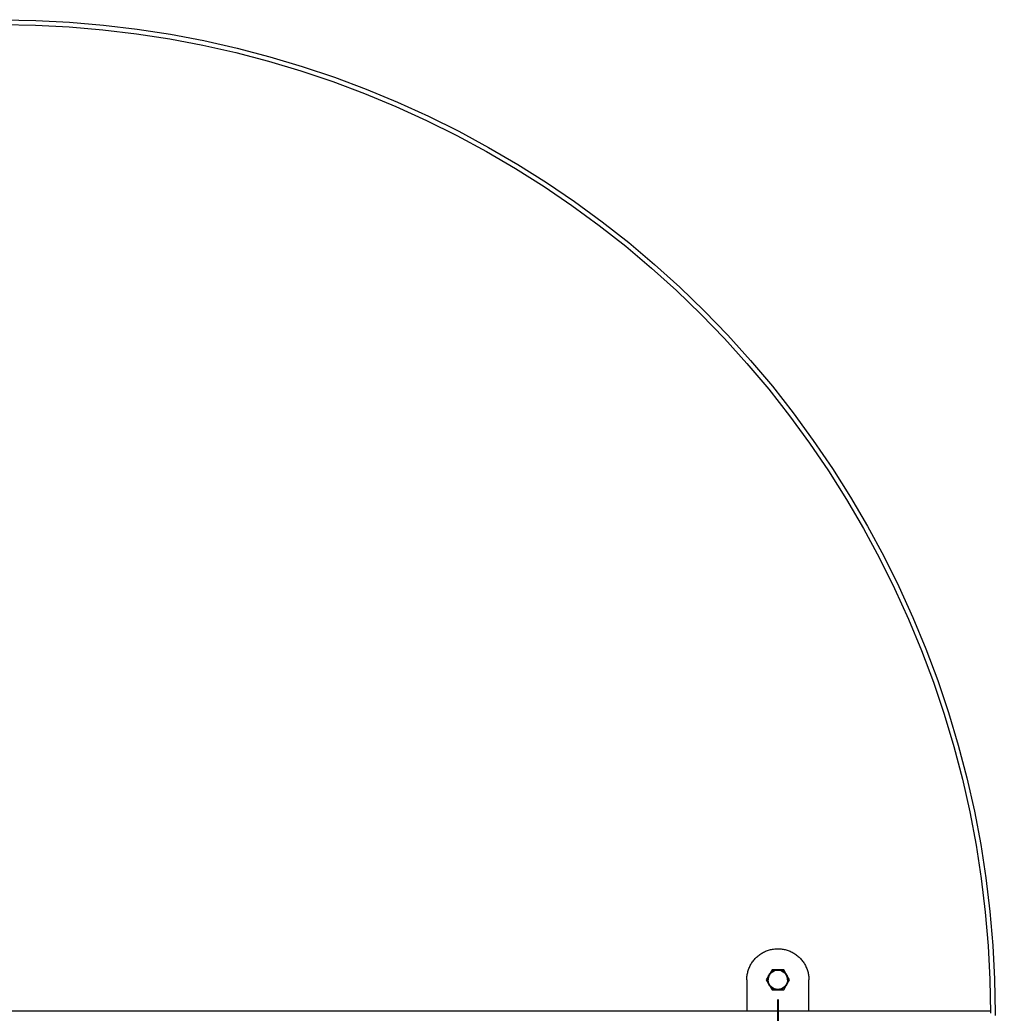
# Model space of a CAD drawing. Header units: inches. Extents: x 6 to 196, y 6 to 118.
# Drawn here: x 101.92 to 126.66, y 35.34 to 60.54 of the extents above; entities that cross this region are included whole.
import ezdxf

# ---------------------------------------------------------------- set-up
doc = ezdxf.new("R2010")
doc.units = ezdxf.units.IN
doc.header["$PDSIZE"] = -1
doc.layers.add('ZANO_R', color=7, linetype='Continuous', lineweight=0)
doc.layers.add('ZANO_W', color=1, linetype='Continuous', lineweight=0)
doc.styles.get("Standard").update_dxf_attribs({"font": 'ARIALUNI.TTF'})
doc.dimstyles.new('amerykanie', dxfattribs={"dimtxt": 50, "dimasz": 50, "dimexe": 0.5, "dimexo": 0.5, "dimgap": 1, "dimtad": 1, "dimdec": 0, "dimzin": 0, "dimlunit": 5, "dimtxsty": 'Standard', "dimcen": 0.09, "dimclrd": 1, "dimclre": 1, "dimclrt": 1, "dimazin": 0, "dimtfac": 1, "dimtdec": 0, "dimtmove": 0, "dimatfit": 3, "dimfxl": 1, "dimtzin": 0, "dimarcsym": 1})

# ---------------------------------------------------------------- blocks, each defined once
blk = doc.blocks.new('*D349')
at = {"layer": 'Defpoints', "color": 0}
for p in [(121.144, 36.186), (81.774, 34.493), (121.144, 31.429)]:
    blk.add_point(p, dxfattribs=at)
at = {"layer": 'ZANO_W', "color": 1, "lineweight": -2}
for p, q in [((121.144, 35.686), (121.144, 30.929)), ((81.774, 33.993), (81.774, 30.929)), ((82.774, 31.429), (120.144, 31.429))]:
    blk.add_line(p, q, dxfattribs=at)
at = {"layer": 'ZANO_W', "color": 1}
for points in [[(82.774, 31.596), (82.774, 31.263), (81.774, 31.429)], [(120.144, 31.263), (120.144, 31.596), (121.144, 31.429)]]:
    blk.add_solid(points, dxfattribs=at)
at = {"layer": 'ZANO_W', "color": 1, "insert": (101.459, 32.449), "char_height": 1, "attachment_point": 5}
blk.add_mtext('39 3/8', dxfattribs=at)

msp = doc.modelspace()

# ---------------------------------------------------------------- linework, layer by layer
at = {"layer": 'ZANO_R'}
for p, q in [((101.45866, 60.53607), (102.31892, 60.52138)), ((102.31892, 60.52138), (103.17817, 60.47733)), ((103.17817, 60.47733), (104.03541, 60.40397)), ((101.45866, 60.41796), (102.31488, 60.40334)), ((102.31488, 60.40334), (103.17011, 60.35949)), ((103.17011, 60.35949), (104.02333, 60.28648)), ((104.02333, 60.28648), (104.87357, 60.18437)), ((104.03541, 60.40397), (104.88965, 60.30138)), ((104.88965, 60.30138), (105.73989, 60.16969)), ((104.87357, 60.18437), (105.71983, 60.0533)), ((105.71983, 60.0533), (106.56111, 59.89341)), ((105.73989, 60.16969), (106.58514, 60.00905)), ((106.58514, 60.00905), (107.42442, 59.81964)), ((106.56111, 59.89341), (107.39645, 59.70489)), ((107.42442, 59.81964), (108.25673, 59.6017)), ((107.39645, 59.70489), (108.22487, 59.48796)), ((108.22487, 59.48796), (109.04539, 59.24288)), ((108.25673, 59.6017), (109.08112, 59.35546)), ((109.04539, 59.24288), (109.85707, 58.96993)), ((109.08112, 59.35546), (109.89662, 59.08122)), ((109.85707, 58.96993), (110.65896, 58.66942)), ((109.89662, 59.08122), (110.70229, 58.77929)), ((110.70229, 58.77929), (111.49718, 58.45004)), ((110.65896, 58.66942), (111.45012, 58.34171)), ((111.45012, 58.34171), (112.22963, 57.98718)), ((111.49718, 58.45004), (112.28036, 58.09384)), ((112.22963, 57.98718), (112.99658, 57.60624)), ((112.28036, 58.09384), (113.05092, 57.71111)), ((113.05092, 57.71111), (113.80797, 57.3023)), ((112.99658, 57.60624), (113.75008, 57.19934)), ((113.75008, 57.19934), (114.48925, 56.76696)), ((113.80797, 57.3023), (114.55062, 56.86787)), ((114.48925, 56.76696), (115.21323, 56.30959)), ((114.55062, 56.86787), (115.278, 56.40835)), ((115.21323, 56.30959), (115.92116, 55.82777)), ((115.278, 56.40835), (115.98928, 55.92426)), ((115.92116, 55.82777), (116.61224, 55.32206)), ((115.98928, 55.92426), (116.68361, 55.41617)), ((116.61224, 55.32206), (117.28565, 54.79305)), ((116.68361, 55.41617), (117.36019, 54.88467)), ((117.28565, 54.79305), (117.9406, 54.24135)), ((117.36019, 54.88467), (118.01822, 54.33038)), ((117.9406, 54.24135), (118.57634, 53.66762)), ((118.01822, 54.33038), (118.65695, 53.75394)), ((118.65695, 53.75394), (119.27563, 53.15604)), ((118.57634, 53.66762), (119.19212, 53.07252)), ((119.19212, 53.07252), (119.78722, 52.45674)), ((119.27563, 53.15604), (119.87354, 52.53736)), ((119.78722, 52.45674), (120.36095, 51.82101)), ((119.87354, 52.53736), (120.44997, 51.89863)), ((120.36095, 51.82101), (120.91264, 51.16605)), ((120.44997, 51.89863), (121.00426, 51.24059)), ((120.91264, 51.16605), (121.44165, 50.49265)), ((121.00426, 51.24059), (121.53576, 50.56401)), ((121.44165, 50.49265), (121.94736, 49.80157)), ((121.53576, 50.56401), (122.04385, 49.86968)), ((121.94736, 49.80157), (122.42918, 49.09363)), ((122.04385, 49.86968), (122.52794, 49.15841)), ((122.52794, 49.15841), (122.98747, 48.43103)), ((122.42918, 49.09363), (122.88655, 48.36966)), ((122.98747, 48.43103), (123.42189, 47.68838)), ((122.88655, 48.36966), (123.31894, 47.63049)), ((123.31894, 47.63049), (123.72584, 46.87699)), ((123.42189, 47.68838), (123.83071, 46.93133)), ((123.72584, 46.87699), (124.10677, 46.11004)), ((123.83071, 46.93133), (124.21344, 46.16076)), ((124.21344, 46.16076), (124.56964, 45.37758)), ((124.10677, 46.11004), (124.4613, 45.33053)), ((124.56964, 45.37758), (124.89889, 44.58269)), ((124.4613, 45.33053), (124.78901, 44.53936)), ((124.78901, 44.53936), (125.08952, 43.73748)), ((124.89889, 44.58269), (125.20081, 43.77703)), ((125.08952, 43.73748), (125.36247, 42.9258)), ((125.20081, 43.77703), (125.47505, 42.96153)), ((125.36247, 42.9258), (125.60756, 42.10527)), ((125.47505, 42.96153), (125.72129, 42.13714)), ((125.60756, 42.10527), (125.82449, 41.27686)), ((125.72129, 42.13714), (125.93924, 41.30482)), ((125.82449, 41.27686), (126.013, 40.44152)), ((125.93924, 41.30482), (126.12864, 40.46555)), ((126.013, 40.44152), (126.17289, 39.60023)), ((126.12864, 40.46555), (126.28929, 39.6203)), ((126.17289, 39.60023), (126.30397, 38.75398)), ((126.28929, 39.6203), (126.42098, 38.77006)), ((126.30397, 38.75398), (126.40607, 37.90374)), ((126.42098, 38.77006), (126.52356, 37.91582)), ((126.40607, 37.90374), (126.47909, 37.05051)), ((126.52356, 37.91582), (126.59692, 37.05857)), ((126.47909, 37.05051), (126.52293, 36.19529)), ((126.59692, 37.05857), (126.64097, 36.19932)), ((120.62633, 36.77901), (120.6469, 36.79633)), ((120.6469, 36.79633), (120.66804, 36.81294)), ((120.66804, 36.81294), (120.68974, 36.82882)), ((120.68974, 36.82882), (120.71196, 36.84395)), ((120.71196, 36.84395), (120.7347, 36.85831)), ((120.7347, 36.85831), (120.7579, 36.87188)), ((120.7579, 36.87188), (120.78156, 36.88466)), ((120.78156, 36.88466), (120.80564, 36.89662)), ((120.80564, 36.89662), (120.83012, 36.90775)), ((120.83012, 36.90775), (120.85496, 36.91804)), ((120.85496, 36.91804), (120.88013, 36.92747)), ((120.88013, 36.92747), (120.90562, 36.93604)), ((120.90562, 36.93604), (120.93138, 36.94374)), ((120.93138, 36.94374), (120.95739, 36.95055)), ((120.95739, 36.95055), (120.98362, 36.95647)), ((120.98362, 36.95647), (121.01003, 36.96149)), ((121.01003, 36.96149), (121.0366, 36.9656)), ((121.0366, 36.9656), (121.0633, 36.96881)), ((121.0633, 36.96881), (121.09008, 36.9711)), ((121.09008, 36.9711), (121.11694, 36.97248)), ((121.11694, 36.97248), (121.14382, 36.97294)), ((121.14382, 36.97294), (121.1707, 36.97248)), ((121.1707, 36.97248), (121.19755, 36.9711)), ((121.19755, 36.9711), (121.22434, 36.96881)), ((121.22434, 36.96881), (121.25104, 36.9656)), ((121.25104, 36.9656), (121.27761, 36.96149)), ((121.27761, 36.96149), (121.30402, 36.95647)), ((121.30402, 36.95647), (121.33025, 36.95055)), ((121.33025, 36.95055), (121.35626, 36.94374)), ((121.35626, 36.94374), (121.38202, 36.93604)), ((121.38202, 36.93604), (121.40751, 36.92747)), ((121.40751, 36.92747), (121.43268, 36.91804)), ((121.43268, 36.91804), (121.45752, 36.90775)), ((121.45752, 36.90775), (121.482, 36.89662)), ((121.482, 36.89662), (121.50608, 36.88466)), ((121.50608, 36.88466), (121.52973, 36.87188)), ((121.52973, 36.87188), (121.55294, 36.85831)), ((121.55294, 36.85831), (121.57567, 36.84395)), ((121.57567, 36.84395), (121.5979, 36.82882)), ((121.5979, 36.82882), (121.6196, 36.81294)), ((121.6196, 36.81294), (121.64074, 36.79633)), ((121.64074, 36.79633), (121.66131, 36.77901)), ((120.43273, 36.52371), (120.44469, 36.54779)), ((120.44469, 36.54779), (120.45747, 36.57145)), ((120.45747, 36.57145), (120.47104, 36.59465)), ((120.47104, 36.59465), (120.4854, 36.61738)), ((120.4854, 36.61738), (120.50053, 36.63961)), ((120.50053, 36.63961), (120.51641, 36.66131)), ((120.51641, 36.66131), (120.53302, 36.68245)), ((120.53302, 36.68245), (120.55034, 36.70302)), ((120.55034, 36.70302), (120.56835, 36.72298)), ((120.56835, 36.72298), (120.58704, 36.74231)), ((120.58704, 36.74231), (120.60637, 36.761)), ((120.60637, 36.761), (120.62633, 36.77901)), ((121.66131, 36.77901), (121.68127, 36.761)), ((121.68127, 36.761), (121.7006, 36.74231)), ((121.7006, 36.74231), (121.71928, 36.72298)), ((121.71928, 36.72298), (121.7373, 36.70302)), ((121.7373, 36.70302), (121.75462, 36.68245)), ((121.75462, 36.68245), (121.77123, 36.66131)), ((121.77123, 36.66131), (121.78711, 36.63961)), ((121.78711, 36.63961), (121.80223, 36.61738)), ((121.80223, 36.61738), (121.81659, 36.59465)), ((121.81659, 36.59465), (121.83017, 36.57145)), ((121.83017, 36.57145), (121.84295, 36.54779)), ((121.84295, 36.54779), (121.85491, 36.52371)), ((120.36054, 36.26605), (120.36375, 36.29275)), ((120.36375, 36.29275), (120.36786, 36.31932)), ((120.36786, 36.31932), (120.37288, 36.34573)), ((120.37288, 36.34573), (120.3788, 36.37196)), ((120.3788, 36.37196), (120.38561, 36.39797)), ((120.38561, 36.39797), (120.39331, 36.42373)), ((120.39331, 36.42373), (120.40188, 36.44922)), ((120.40188, 36.44922), (120.41131, 36.47439)), ((120.41131, 36.47439), (120.4216, 36.49923)), ((120.4216, 36.49923), (120.43273, 36.52371)), ((120.9222, 36.31348), (120.84832, 36.18553)), ((120.90698, 36.28246), (120.91039, 36.29041)), ((120.91039, 36.29041), (120.91406, 36.29823)), ((120.91406, 36.29823), (120.918, 36.30593)), ((120.918, 36.30593), (120.9222, 36.31348)), ((120.9216, 36.29121), (120.91813, 36.28356)), ((120.92534, 36.29874), (120.9216, 36.29121)), ((120.99607, 36.44144), (120.9222, 36.31348)), ((120.9222, 36.31348), (120.92665, 36.3209)), ((120.92933, 36.30613), (120.92534, 36.29874)), ((120.92665, 36.3209), (120.93134, 36.32815)), ((120.93358, 36.31338), (120.92933, 36.30613)), ((120.93134, 36.32815), (120.93628, 36.33525)), ((120.93806, 36.32048), (120.93358, 36.31338)), ((120.93628, 36.33525), (120.94145, 36.34217)), ((120.94279, 36.32743), (120.93806, 36.32048)), ((120.94145, 36.34217), (120.94686, 36.34892)), ((120.94775, 36.33421), (120.94279, 36.32743)), ((120.94686, 36.34892), (120.95249, 36.35548)), ((120.95294, 36.34082), (120.94775, 36.33421)), ((120.95249, 36.35548), (120.95834, 36.36184)), ((120.95836, 36.34724), (120.95294, 36.34082)), ((120.95834, 36.36184), (120.9644, 36.36801)), ((120.96399, 36.35348), (120.95836, 36.34724)), ((120.96983, 36.35952), (120.96399, 36.35348)), ((120.9644, 36.36801), (120.97067, 36.37396)), ((120.97587, 36.36536), (120.96983, 36.35952)), ((120.97067, 36.37396), (120.97713, 36.3797)), ((120.9821, 36.37099), (120.97587, 36.36536)), ((120.97713, 36.3797), (120.98378, 36.38522)), ((120.98853, 36.37641), (120.9821, 36.37099)), ((120.98378, 36.38522), (120.99062, 36.39051)), ((120.99514, 36.3816), (120.98853, 36.37641)), ((120.99062, 36.39051), (120.99763, 36.39557)), ((121.00192, 36.38656), (120.99514, 36.3816)), ((121.14382, 36.44144), (120.99607, 36.44144)), ((120.99763, 36.39557), (121.0048, 36.40039)), ((121.00886, 36.39128), (121.00192, 36.38656)), ((121.0048, 36.40039), (121.01214, 36.40496)), ((121.01597, 36.39577), (121.00886, 36.39128)), ((121.01214, 36.40496), (121.01963, 36.40928)), ((121.02322, 36.40001), (121.01597, 36.39577)), ((121.01963, 36.40928), (121.02725, 36.41335)), ((121.03061, 36.40401), (121.02322, 36.40001)), ((121.02725, 36.41335), (121.03502, 36.41716)), ((121.03814, 36.40774), (121.03061, 36.40401)), ((121.03502, 36.41716), (121.0429, 36.4207)), ((121.04579, 36.41122), (121.03814, 36.40774)), ((121.0429, 36.4207), (121.0509, 36.42397)), ((121.05355, 36.41444), (121.04579, 36.41122)), ((121.0509, 36.42397), (121.05901, 36.42697)), ((121.06142, 36.41739), (121.05355, 36.41444)), ((121.05901, 36.42697), (121.06721, 36.4297)), ((121.06938, 36.42007), (121.06142, 36.41739)), ((121.06721, 36.4297), (121.0755, 36.43215)), ((121.07743, 36.42247), (121.06938, 36.42007)), ((121.0755, 36.43215), (121.08387, 36.43432)), ((121.08556, 36.4246), (121.07743, 36.42247)), ((121.08387, 36.43432), (121.09231, 36.4362)), ((121.09376, 36.42645), (121.08556, 36.4246)), ((121.09231, 36.4362), (121.1008, 36.4378)), ((121.10201, 36.42802), (121.09376, 36.42645)), ((121.1008, 36.4378), (121.10935, 36.4391)), ((121.11031, 36.4293), (121.10201, 36.42802)), ((121.10935, 36.4391), (121.11793, 36.44012)), ((121.11866, 36.4303), (121.11031, 36.4293)), ((121.11793, 36.44012), (121.12654, 36.44085)), ((121.12703, 36.43102), (121.11866, 36.4303)), ((121.12654, 36.44085), (121.13518, 36.44129)), ((121.13542, 36.43145), (121.12703, 36.43102)), ((121.13518, 36.44129), (121.14382, 36.44144)), ((121.14382, 36.43159), (121.13542, 36.43145)), ((121.29157, 36.44144), (121.14382, 36.44144)), ((121.14382, 36.44144), (121.15246, 36.44129)), ((121.15222, 36.43145), (121.14382, 36.43159)), ((121.16061, 36.43102), (121.15222, 36.43145)), ((121.15246, 36.44129), (121.1611, 36.44085)), ((121.16898, 36.4303), (121.16061, 36.43102)), ((121.1611, 36.44085), (121.16971, 36.44012)), ((121.17732, 36.4293), (121.16898, 36.4303)), ((121.16971, 36.44012), (121.17829, 36.4391)), ((121.18563, 36.42802), (121.17732, 36.4293)), ((121.17829, 36.4391), (121.18684, 36.4378)), ((121.19388, 36.42645), (121.18563, 36.42802)), ((121.18684, 36.4378), (121.19533, 36.4362)), ((121.20208, 36.4246), (121.19388, 36.42645)), ((121.19533, 36.4362), (121.20377, 36.43432)), ((121.21021, 36.42247), (121.20208, 36.4246)), ((121.20377, 36.43432), (121.21214, 36.43215)), ((121.21826, 36.42007), (121.21021, 36.42247)), ((121.21214, 36.43215), (121.22043, 36.4297)), ((121.22622, 36.41739), (121.21826, 36.42007)), ((121.22043, 36.4297), (121.22863, 36.42697)), ((121.23409, 36.41444), (121.22622, 36.41739)), ((121.22863, 36.42697), (121.23674, 36.42397)), ((121.24185, 36.41122), (121.23409, 36.41444)), ((121.23674, 36.42397), (121.24474, 36.4207)), ((121.2495, 36.40774), (121.24185, 36.41122)), ((121.24474, 36.4207), (121.25262, 36.41716)), ((121.25702, 36.40401), (121.2495, 36.40774)), ((121.25262, 36.41716), (121.26038, 36.41335)), ((121.26442, 36.40001), (121.25702, 36.40401)), ((121.26038, 36.41335), (121.26801, 36.40928)), ((121.27167, 36.39577), (121.26442, 36.40001)), ((121.26801, 36.40928), (121.2755, 36.40496)), ((121.27877, 36.39128), (121.27167, 36.39577)), ((121.2755, 36.40496), (121.28283, 36.40039)), ((121.28572, 36.38656), (121.27877, 36.39128)), ((121.28283, 36.40039), (121.29001, 36.39557)), ((121.2925, 36.3816), (121.28572, 36.38656)), ((121.29001, 36.39557), (121.29702, 36.39051)), ((121.36544, 36.31348), (121.29157, 36.44144)), ((121.29911, 36.37641), (121.2925, 36.3816)), ((121.29702, 36.39051), (121.30386, 36.38522)), ((121.30553, 36.37099), (121.29911, 36.37641)), ((121.30386, 36.38522), (121.31051, 36.3797)), ((121.31177, 36.36536), (121.30553, 36.37099)), ((121.31051, 36.3797), (121.31697, 36.37396)), ((121.31781, 36.35952), (121.31177, 36.36536)), ((121.31697, 36.37396), (121.32324, 36.36801)), ((121.32365, 36.35348), (121.31781, 36.35952)), ((121.32324, 36.36801), (121.3293, 36.36184)), ((121.32928, 36.34724), (121.32365, 36.35348)), ((121.33469, 36.34082), (121.32928, 36.34724)), ((121.3293, 36.36184), (121.33515, 36.35548)), ((121.33988, 36.33421), (121.33469, 36.34082)), ((121.33515, 36.35548), (121.34078, 36.34892)), ((121.34485, 36.32743), (121.33988, 36.33421)), ((121.34078, 36.34892), (121.34618, 36.34217)), ((121.34957, 36.32048), (121.34485, 36.32743)), ((121.34618, 36.34217), (121.35136, 36.33525)), ((121.35406, 36.31338), (121.34957, 36.32048)), ((121.35136, 36.33525), (121.3563, 36.32815)), ((121.3583, 36.30613), (121.35406, 36.31338)), ((121.3563, 36.32815), (121.36099, 36.3209)), ((121.3623, 36.29874), (121.3583, 36.30613)), ((121.36099, 36.3209), (121.36544, 36.31348)), ((121.36603, 36.29121), (121.3623, 36.29874)), ((121.43932, 36.18553), (121.36544, 36.31348)), ((121.36544, 36.31348), (121.36964, 36.30593)), ((121.36951, 36.28356), (121.36603, 36.29121)), ((121.36964, 36.30593), (121.37357, 36.29823)), ((121.37357, 36.29823), (121.37725, 36.29041)), ((121.37725, 36.29041), (121.38066, 36.28246)), ((121.85491, 36.52371), (121.86604, 36.49923)), ((121.86604, 36.49923), (121.87633, 36.47439)), ((121.87633, 36.47439), (121.88576, 36.44922)), ((121.88576, 36.44922), (121.89433, 36.42373)), ((121.89433, 36.42373), (121.90203, 36.39797)), ((121.90203, 36.39797), (121.90884, 36.37196)), ((121.90884, 36.37196), (121.91476, 36.34573)), ((121.91476, 36.34573), (121.91978, 36.31932)), ((121.91978, 36.31932), (121.92389, 36.29275)), ((121.92389, 36.29275), (121.9271, 36.26605)), ((120.35641, 36.18553), (120.35687, 36.21241)), ((120.35641, 36.18553), (120.35641, 35.39812)), ((120.35687, 36.21241), (120.35825, 36.23926)), ((120.35825, 36.23926), (120.36054, 36.26605)), ((120.84832, 36.18553), (120.9222, 36.05758)), ((120.88795, 36.18985), (120.88824, 36.19849)), ((120.88795, 36.18121), (120.88795, 36.18985)), ((120.88824, 36.17257), (120.88795, 36.18121)), ((120.88824, 36.19849), (120.88882, 36.20712)), ((120.88882, 36.16394), (120.88824, 36.17257)), ((120.88882, 36.20712), (120.8897, 36.21572)), ((120.8897, 36.15534), (120.88882, 36.16394)), ((120.8897, 36.21572), (120.89086, 36.22428)), ((120.89086, 36.14678), (120.8897, 36.15534)), ((120.89086, 36.22428), (120.89232, 36.2328)), ((120.89232, 36.13826), (120.89086, 36.14678)), ((120.89232, 36.2328), (120.89406, 36.24127)), ((120.89406, 36.12979), (120.89232, 36.13826)), ((120.89406, 36.24127), (120.89608, 36.24967)), ((120.89608, 36.12139), (120.89406, 36.12979)), ((120.89608, 36.24967), (120.89839, 36.258)), ((120.89839, 36.11306), (120.89608, 36.12139)), ((120.8979, 36.19393), (120.89775, 36.18553)), ((120.8979, 36.17713), (120.89775, 36.18553)), ((120.89833, 36.20232), (120.8979, 36.19393)), ((120.89833, 36.16874), (120.8979, 36.17713)), ((120.89904, 36.21069), (120.89833, 36.20232)), ((120.89904, 36.16037), (120.89833, 36.16874)), ((120.89839, 36.258), (120.90098, 36.26625)), ((120.90098, 36.10481), (120.89839, 36.11306)), ((120.90005, 36.21904), (120.89904, 36.21069)), ((120.90005, 36.15202), (120.89904, 36.16037)), ((120.90133, 36.22734), (120.90005, 36.21904)), ((120.90133, 36.14372), (120.90005, 36.15202)), ((120.90098, 36.26625), (120.90384, 36.27441)), ((120.90384, 36.09665), (120.90098, 36.10481)), ((120.9029, 36.23559), (120.90133, 36.22734)), ((120.9029, 36.13547), (120.90133, 36.14372)), ((120.90475, 36.24379), (120.9029, 36.23559)), ((120.90475, 36.12727), (120.9029, 36.13547)), ((120.90384, 36.27441), (120.90698, 36.28246)), ((120.90698, 36.0886), (120.90384, 36.09665)), ((120.90688, 36.25192), (120.90475, 36.24379)), ((120.90688, 36.11914), (120.90475, 36.12727)), ((120.90928, 36.25997), (120.90688, 36.25192)), ((120.90928, 36.11109), (120.90688, 36.11914)), ((120.91039, 36.08065), (120.90698, 36.0886)), ((120.91196, 36.26793), (120.90928, 36.25997)), ((120.91196, 36.10313), (120.90928, 36.11109)), ((120.91406, 36.07283), (120.91039, 36.08065)), ((120.91491, 36.2758), (120.91196, 36.26793)), ((120.91491, 36.09526), (120.91196, 36.10313)), ((120.918, 36.06513), (120.91406, 36.07283)), ((120.91813, 36.28356), (120.91491, 36.2758)), ((120.91813, 36.0875), (120.91491, 36.09526)), ((120.9222, 36.05758), (120.918, 36.06513)), ((120.9216, 36.07985), (120.91813, 36.0875)), ((120.92534, 36.07232), (120.9216, 36.07985)), ((120.9222, 36.05758), (120.99607, 35.92962)), ((120.92665, 36.05016), (120.9222, 36.05758)), ((120.92933, 36.06493), (120.92534, 36.07232)), ((120.93134, 36.04291), (120.92665, 36.05016)), ((120.93358, 36.05768), (120.92933, 36.06493)), ((120.93628, 36.03581), (120.93134, 36.04291)), ((120.93806, 36.05058), (120.93358, 36.05768)), ((120.94145, 36.02889), (120.93628, 36.03581)), ((120.94279, 36.04363), (120.93806, 36.05058)), ((120.94775, 36.03685), (120.94279, 36.04363)), ((120.95294, 36.03024), (120.94775, 36.03685)), ((121.29157, 35.92962), (121.36544, 36.05758)), ((121.33988, 36.03685), (121.33469, 36.03024)), ((121.34485, 36.04363), (121.33988, 36.03685)), ((121.34957, 36.05058), (121.34485, 36.04363)), ((121.35136, 36.03581), (121.34618, 36.02889)), ((121.35406, 36.05768), (121.34957, 36.05058)), ((121.3563, 36.04291), (121.35136, 36.03581)), ((121.3583, 36.06493), (121.35406, 36.05768)), ((121.36099, 36.05016), (121.3563, 36.04291)), ((121.3623, 36.07232), (121.3583, 36.06493)), ((121.36544, 36.05758), (121.36099, 36.05016)), ((121.36603, 36.07985), (121.3623, 36.07232)), ((121.36544, 36.05758), (121.43932, 36.18553)), ((121.36964, 36.06513), (121.36544, 36.05758)), ((121.36951, 36.0875), (121.36603, 36.07985)), ((121.37273, 36.2758), (121.36951, 36.28356)), ((121.37273, 36.09526), (121.36951, 36.0875)), ((121.37357, 36.07283), (121.36964, 36.06513)), ((121.37568, 36.26793), (121.37273, 36.2758)), ((121.37568, 36.10313), (121.37273, 36.09526)), ((121.37725, 36.08065), (121.37357, 36.07283)), ((121.37835, 36.25997), (121.37568, 36.26793)), ((121.37835, 36.11109), (121.37568, 36.10313)), ((121.38066, 36.0886), (121.37725, 36.08065)), ((121.38076, 36.25192), (121.37835, 36.25997)), ((121.38076, 36.11914), (121.37835, 36.11109)), ((121.38066, 36.28246), (121.3838, 36.27441)), ((121.3838, 36.09665), (121.38066, 36.0886)), ((121.38289, 36.24379), (121.38076, 36.25192)), ((121.38289, 36.12727), (121.38076, 36.11914)), ((121.38474, 36.23559), (121.38289, 36.24379)), ((121.38474, 36.13547), (121.38289, 36.12727)), ((121.3838, 36.27441), (121.38666, 36.26625)), ((121.38666, 36.10481), (121.3838, 36.09665)), ((121.38631, 36.22734), (121.38474, 36.23559)), ((121.38631, 36.14372), (121.38474, 36.13547)), ((121.38759, 36.21904), (121.38631, 36.22734)), ((121.38759, 36.15202), (121.38631, 36.14372)), ((121.38666, 36.26625), (121.38925, 36.258)), ((121.38925, 36.11306), (121.38666, 36.10481)), ((121.38859, 36.21069), (121.38759, 36.21904)), ((121.38859, 36.16037), (121.38759, 36.15202)), ((121.38931, 36.20232), (121.38859, 36.21069)), ((121.38931, 36.16874), (121.38859, 36.16037)), ((121.38925, 36.258), (121.39156, 36.24967)), ((121.39156, 36.12139), (121.38925, 36.11306)), ((121.38974, 36.19393), (121.38931, 36.20232)), ((121.38974, 36.17713), (121.38931, 36.16874)), ((121.38988, 36.18553), (121.38974, 36.19393)), ((121.38988, 36.18553), (121.38974, 36.17713)), ((121.39156, 36.24967), (121.39358, 36.24127)), ((121.39358, 36.12979), (121.39156, 36.12139)), ((121.39358, 36.24127), (121.39532, 36.2328)), ((121.39532, 36.13826), (121.39358, 36.12979)), ((121.39532, 36.2328), (121.39678, 36.22428)), ((121.39678, 36.14678), (121.39532, 36.13826)), ((121.39678, 36.22428), (121.39794, 36.21572)), ((121.39794, 36.15534), (121.39678, 36.14678)), ((121.39794, 36.21572), (121.39881, 36.20712)), ((121.39881, 36.16394), (121.39794, 36.15534)), ((121.39881, 36.20712), (121.3994, 36.19849)), ((121.3994, 36.17257), (121.39881, 36.16394)), ((121.3994, 36.19849), (121.39969, 36.18985)), ((121.39969, 36.18121), (121.3994, 36.17257)), ((121.39969, 36.18985), (121.39969, 36.18121)), ((121.9271, 36.26605), (121.92939, 36.23926)), ((121.92939, 36.23926), (121.93077, 36.21241)), ((121.93077, 36.21241), (121.93123, 36.18553)), ((121.93123, 35.39812), (121.93123, 36.18553)), ((126.52293, 36.19529), (126.53755, 35.33907)), ((126.64097, 36.19932), (126.65566, 35.33907)), ((120.94686, 36.02214), (120.94145, 36.02889)), ((120.95249, 36.01558), (120.94686, 36.02214)), ((120.95834, 36.00922), (120.95249, 36.01558)), ((120.95836, 36.02382), (120.95294, 36.03024)), ((120.9644, 36.00305), (120.95834, 36.00922)), ((120.96399, 36.01758), (120.95836, 36.02382)), ((120.96983, 36.01154), (120.96399, 36.01758)), ((120.97067, 35.9971), (120.9644, 36.00305)), ((120.97587, 36.0057), (120.96983, 36.01154)), ((120.97713, 35.99136), (120.97067, 35.9971)), ((120.9821, 36.00007), (120.97587, 36.0057)), ((120.98378, 35.98584), (120.97713, 35.99136)), ((120.98853, 35.99466), (120.9821, 36.00007)), ((120.99062, 35.98055), (120.98378, 35.98584)), ((120.99514, 35.98946), (120.98853, 35.99466)), ((120.99763, 35.97549), (120.99062, 35.98055)), ((121.00192, 35.9845), (120.99514, 35.98946)), ((120.99607, 35.92962), (121.14382, 35.92962)), ((121.0048, 35.97067), (120.99763, 35.97549)), ((121.00886, 35.97978), (121.00192, 35.9845)), ((121.01214, 35.9661), (121.0048, 35.97067)), ((121.01597, 35.97529), (121.00886, 35.97978)), ((121.01963, 35.96178), (121.01214, 35.9661)), ((121.02322, 35.97105), (121.01597, 35.97529)), ((121.02725, 35.95771), (121.01963, 35.96178)), ((121.03061, 35.96705), (121.02322, 35.97105)), ((121.03502, 35.95391), (121.02725, 35.95771)), ((121.03814, 35.96332), (121.03061, 35.96705)), ((121.0429, 35.95036), (121.03502, 35.95391)), ((121.04579, 35.95984), (121.03814, 35.96332)), ((121.0509, 35.94709), (121.0429, 35.95036)), ((121.05355, 35.95662), (121.04579, 35.95984)), ((121.05901, 35.94409), (121.0509, 35.94709)), ((121.06142, 35.95367), (121.05355, 35.95662)), ((121.06721, 35.94136), (121.05901, 35.94409)), ((121.06938, 35.951), (121.06142, 35.95367)), ((121.0755, 35.93891), (121.06721, 35.94136)), ((121.07743, 35.94859), (121.06938, 35.951)), ((121.08387, 35.93674), (121.0755, 35.93891)), ((121.08556, 35.94646), (121.07743, 35.94859)), ((121.09231, 35.93486), (121.08387, 35.93674)), ((121.09376, 35.94461), (121.08556, 35.94646)), ((121.1008, 35.93326), (121.09231, 35.93486)), ((121.10201, 35.94304), (121.09376, 35.94461)), ((121.10935, 35.93196), (121.1008, 35.93326)), ((121.11031, 35.94176), (121.10201, 35.94304)), ((121.11793, 35.93094), (121.10935, 35.93196)), ((121.11866, 35.94076), (121.11031, 35.94176)), ((121.12654, 35.93021), (121.11793, 35.93094)), ((121.12703, 35.94004), (121.11866, 35.94076)), ((121.13518, 35.92977), (121.12654, 35.93021)), ((121.13542, 35.93961), (121.12703, 35.94004)), ((121.14382, 35.92962), (121.13518, 35.92977)), ((121.14382, 35.93947), (121.13542, 35.93961)), ((121.15222, 35.93961), (121.14382, 35.93947)), ((121.15246, 35.92977), (121.14382, 35.92962)), ((121.14382, 35.92962), (121.29157, 35.92962)), ((121.16061, 35.94004), (121.15222, 35.93961)), ((121.1611, 35.93021), (121.15246, 35.92977)), ((121.16898, 35.94076), (121.16061, 35.94004)), ((121.16971, 35.93094), (121.1611, 35.93021)), ((121.17732, 35.94176), (121.16898, 35.94076)), ((121.17829, 35.93196), (121.16971, 35.93094)), ((121.18563, 35.94304), (121.17732, 35.94176)), ((121.18684, 35.93326), (121.17829, 35.93196)), ((121.19388, 35.94461), (121.18563, 35.94304)), ((121.19533, 35.93486), (121.18684, 35.93326)), ((121.20208, 35.94646), (121.19388, 35.94461)), ((121.20377, 35.93674), (121.19533, 35.93486)), ((121.21021, 35.94859), (121.20208, 35.94646)), ((121.21214, 35.93891), (121.20377, 35.93674)), ((121.21826, 35.951), (121.21021, 35.94859)), ((121.22043, 35.94136), (121.21214, 35.93891)), ((121.22622, 35.95367), (121.21826, 35.951)), ((121.22863, 35.94409), (121.22043, 35.94136)), ((121.23409, 35.95662), (121.22622, 35.95367)), ((121.23674, 35.94709), (121.22863, 35.94409)), ((121.24185, 35.95984), (121.23409, 35.95662)), ((121.24474, 35.95036), (121.23674, 35.94709)), ((121.2495, 35.96332), (121.24185, 35.95984)), ((121.25262, 35.95391), (121.24474, 35.95036)), ((121.25702, 35.96705), (121.2495, 35.96332)), ((121.26038, 35.95771), (121.25262, 35.95391)), ((121.26442, 35.97105), (121.25702, 35.96705)), ((121.26801, 35.96178), (121.26038, 35.95771)), ((121.27167, 35.97529), (121.26442, 35.97105)), ((121.2755, 35.9661), (121.26801, 35.96178)), ((121.27877, 35.97978), (121.27167, 35.97529)), ((121.28283, 35.97067), (121.2755, 35.9661)), ((121.28572, 35.9845), (121.27877, 35.97978)), ((121.29001, 35.97549), (121.28283, 35.97067)), ((121.2925, 35.98946), (121.28572, 35.9845)), ((121.29702, 35.98055), (121.29001, 35.97549)), ((121.29911, 35.99466), (121.2925, 35.98946)), ((121.30386, 35.98584), (121.29702, 35.98055)), ((121.30553, 36.00007), (121.29911, 35.99466)), ((121.31051, 35.99136), (121.30386, 35.98584)), ((121.31177, 36.0057), (121.30553, 36.00007)), ((121.31697, 35.9971), (121.31051, 35.99136)), ((121.31781, 36.01154), (121.31177, 36.0057)), ((121.32324, 36.00305), (121.31697, 35.9971)), ((121.32365, 36.01758), (121.31781, 36.01154)), ((121.3293, 36.00922), (121.32324, 36.00305)), ((121.32928, 36.02382), (121.32365, 36.01758)), ((121.33469, 36.03024), (121.32928, 36.02382)), ((121.33515, 36.01558), (121.3293, 36.00922)), ((121.34078, 36.02214), (121.33515, 36.01558)), ((121.34618, 36.02889), (121.34078, 36.02214)), ((76.37984, 35.39812), (126.53748, 35.39812)), ((126.65559, 35.39812), (126.65562, 35.39812)), ((126.65566, 35.39812), (126.65566, 35.28001))]:
    msp.add_line(p, q, dxfattribs=at)
msp.add_circle((121.1438, 36.18555), 0.24604, dxfattribs=at)

# ---------------------------------------------------------------- dimensions: what is measured, and where the dimension line sits
at = {"layer": 'ZANO_W'}
dim = msp.add_linear_dim(base=(121.1438, 31.42946), p1=(81.77352, 34.49258), p2=(121.1438, 36.18555), dimstyle='amerykanie', override={"dimtxt": 1, "dimasz": 1, "dimgap": 0.5, "dimdec": 4, "dimaunit": 1, "dimadec": 1, "dimtdec": 4, "dimtmove": 1, "dimfrac": 2}, dxfattribs=at)
dim.commit()
dim.dimension.update_dxf_attribs({"geometry": '*D349', "text_midpoint": (101.45866, 32.44855)})

doc.saveas('drawing.dxf')
